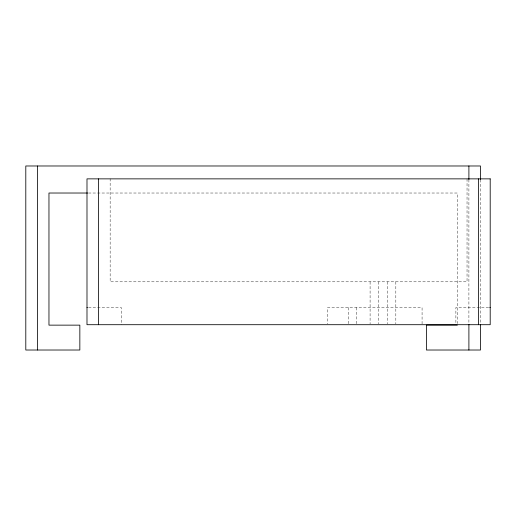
<?xml version="1.0" encoding="UTF-8"?>
<svg xmlns="http://www.w3.org/2000/svg" width="516" height="516" viewBox="0 0 516 516"><rect width="100%" height="100%" fill="white"/><g stroke="black" fill="none" stroke-linecap="round" stroke-linejoin="round"><path stroke-width="0.39" stroke-dasharray="2.58 1.94" d="M88.43 193.023L457.318 193.023L457.318 323.526M88.546 307.549L121.305 307.549L121.305 324.706M488.646 307.549L455.886 307.549L455.886 324.706M480.48 179.645L480.48 323.5M468.902 179.645L468.902 323.5M467.038 178.865L467.038 281.813L110.153 281.813L110.153 178.865M422.075 323.925L422.075 307.549L327.525 307.549L327.525 323.925M395.83 281.813L395.83 323.913M387.252 281.813L387.252 323.913M378.673 281.813L378.673 323.913M370.095 281.813L370.095 323.913M356.698 307.549L356.698 323.925M348.3 307.549L348.3 323.925"/><path stroke-width="0.77" d="M87.623 193.023L48.962 193.023L48.962 325.138L79.845 325.138L79.845 350.016L25.8 350.016L25.8 165.984L480.48 165.984L480.48 179.645M86.991 307.549L87.385 307.549M489.807 307.549L490.2 307.549M457.318 325.138L426.435 325.138L426.435 350.016L480.48 350.016L480.48 324.3M478.616 178.865L478.616 324.706M468.902 165.984L468.902 179.645M468.902 324.3L468.902 350.016M98.575 178.865L98.575 324.706M37.384 165.984L37.384 350.016M490.2 178.865L86.991 178.865L86.991 324.706L490.2 324.706L490.2 178.865"/></g></svg>
